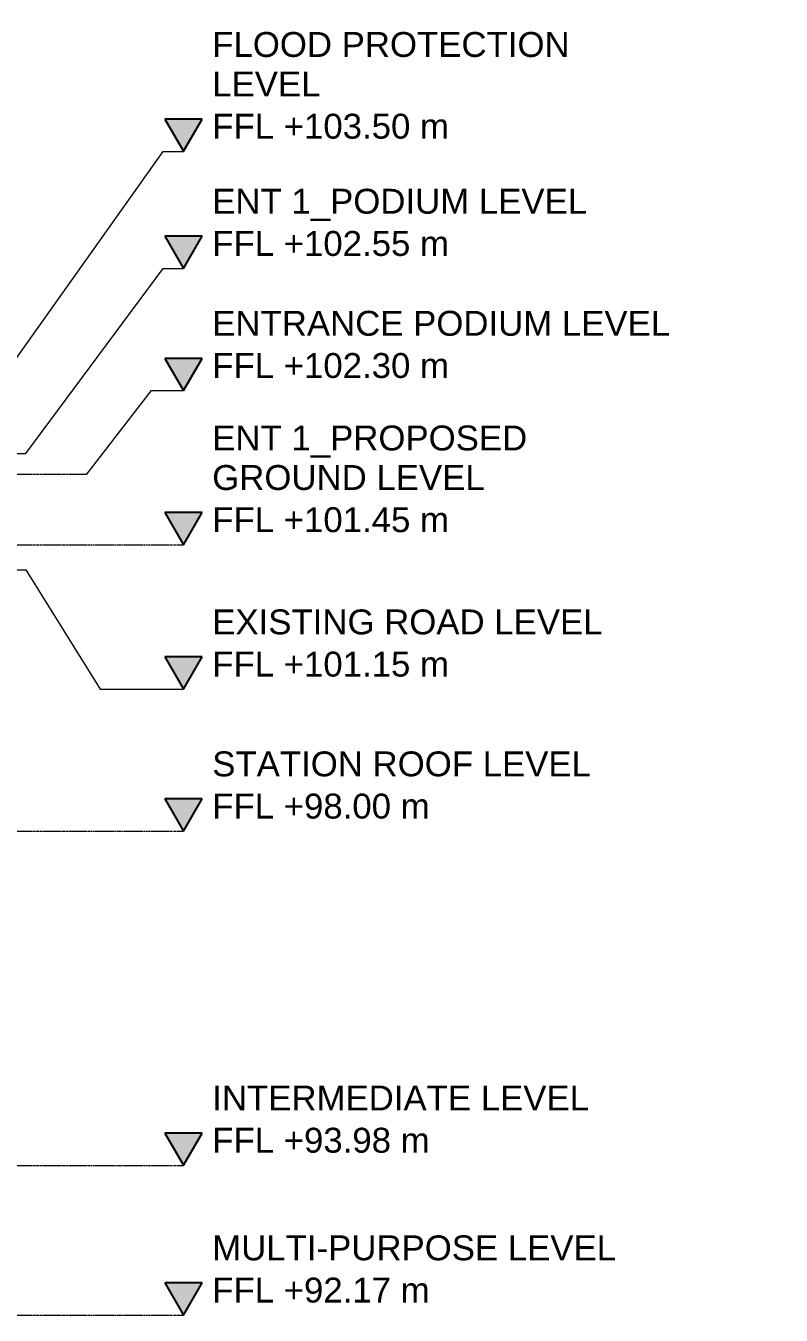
# Model space of a CAD drawing. Header units: millimetres. Extents: x -153298 to 620751, y -313239 to 250031.
# Drawn here: x 142186 to 151290, y -304277 to -288744 of the extents above; entities that cross this region are included whole.
import ezdxf

# ---------------------------------------------------------------- set-up
doc = ezdxf.new("R2010")
doc.units = ezdxf.units.MM
doc.linetypes.add('Centre', pattern=[31.75, 6.35, -4.7625, 15.875, -4.7625])
doc.layers.add('A-FLOR-LEVL', color=3, linetype='Continuous', lineweight=35)
doc.styles.add('Arial_2', font='arial.ttf', dxfattribs={"height": 3})

# ---------------------------------------------------------------- blocks, each defined once
blk = doc.blocks.new('Level - ARC - Level-3654792-2120-01 ENTRANCE 1 SECTION A')
at = {"layer": 'A-FLOR-LEVL', "lineweight": 9}
blk.add_hatch(color=256, dxfattribs=at).paths.add_polyline_path([(-838939, 98389), (-839163, 98001), (-839388, 98389)])
at = {"layer": 'A-FLOR-LEVL', "lineweight": 25}
for p, q in [((-838939, 98389), (-839388, 98389)), ((-839388, 98389), (-839163, 98001)), ((-839163, 98001), (-838939, 98389))]:
    blk.add_line(p, q, dxfattribs=at)

msp = doc.modelspace()

# ---------------------------------------------------------------- linework, layer by layer
at = {"layer": 'A-FLOR-LEVL', "lineweight": 9}
for p, q in [((141931.8544, -292946.753), (143841.1109, -290256.5366)), ((143841.1109, -290256.5366), (144086.7932, -290256.5366)), ((142186.1125, -293896.753), (143841.1109, -291669.1123)), ((143841.1109, -291669.1123), (144086.7932, -291669.1123)), ((142923.7915, -294146.753), (143699.4273, -293139.3572)), ((143699.4273, -293139.3572), (144086.7932, -293139.3572)), ((142186.1125, -295296.753), (143081.8824, -296736.4464)), ((143081.8824, -296736.4464), (144086.7932, -296736.4464))]:
    msp.add_line(p, q, dxfattribs=at)
at = {"layer": 'A-FLOR-LEVL', "linetype": 'Centre', "lineweight": 9}
for p, q in [((80346.0738, -293896.753), (142186.1125, -293896.753)), ((80346.0738, -294146.753), (142923.7915, -294146.753)), ((80346.0738, -294996.753), (144086.7932, -294996.753)), ((80346.0738, -295296.753), (142186.1125, -295296.753)), ((80346.0738, -298446.753), (144086.7932, -298446.753)), ((80346.0738, -302471.753), (144086.7932, -302471.753)), ((80346.0738, -304276.753), (144086.7932, -304276.753))]:
    msp.add_line(p, q, dxfattribs=at)

# ---------------------------------------------------------------- block references
at = {"layer": 'A-FLOR-LEVL', "lineweight": 25}
for p in [(983250.2539, -388256.5366), (983250.2539, -389669.1123), (983250.2539, -391139.3572), (983250.2539, -392996.753), (983250.2539, -394736.4464), (983250.2539, -396446.753), (983250.2539, -400471.753), (983250.2539, -402276.753)]:
    msp.add_blockref('Level - ARC - Level-3654792-2120-01 ENTRANCE 1 SECTION A', p, dxfattribs=at)

# ---------------------------------------------------------------- texts
at = {"layer": 'A-FLOR-LEVL', "lineweight": 9, "char_height": 300, "attachment_point": 1, "style": 'Arial_2', "bg_fill": 3, "box_fill_scale": 1.25, "bg_fill_color": 256, "bg_fill_true_color": 13158600, "bg_fill_transparency": 0}
for s, insert, width in [('FLOOD PROTECTION', (144433.1186, -288819.127), 5299.154375), ('ENT 1_PODIUM LEVEL', (144433.1186, -290707.7028), 5563.71125), ('ENTRANCE PODIUM LEVEL', (144433.1186, -292177.9477), 6782.27625), ('ENT 1_PROPOSED', (144433.1186, -293559.3434), 4673.838125), ('EXISTING ROAD LEVEL', (144433.1186, -295775.0368), 5780.166875), ('STATION ROOF LEVEL', (144433.1186, -297485.3434), 5627.84625), ('INTERMEDIATE LEVEL', (144433.1186, -301510.3434), 5595.77875), ('MULTI-PURPOSE LEVEL', (144433.1186, -303315.3434), 5988.605625)]:
    msp.add_mtext(s, dxfattribs=dict(at, insert=insert, width=width))

# ---------------------------------------------------------------- next in the draw order: texts
for s, insert, width in [('LEVEL', (144433.1186, -289295.377), 1611.391875), ('FFL +102.55 m', (144433.1186, -291216.2166), 3527.425), ('FFL +102.30 m', (144433.1186, -292686.4615), 3527.425), ('GROUND LEVEL', (144433.1186, -294035.5934), 4032.488125), ('FFL +101.15 m', (144433.1186, -296283.5506), 3527.425), ('FFL +98.00 m', (144433.1186, -297993.8572), 3238.8175), ('FFL +93.98 m', (144433.1186, -302018.8572), 3238.8175), ('FFL +92.17 m', (144433.1186, -303823.8572), 3238.8175)]:
    msp.add_mtext(s, dxfattribs=dict(at, insert=insert, width=width))

# ---------------------------------------------------------------- next in the draw order: texts
at = {"layer": 'A-FLOR-LEVL', "lineweight": 9, "char_height": 300, "width": 3527.425, "attachment_point": 1, "style": 'Arial_2', "bg_fill": 3, "box_fill_scale": 1.25, "bg_fill_color": 256, "bg_fill_true_color": 13158600, "bg_fill_transparency": 0}
for s, insert in [('FFL +103.50 m', (144433.1186, -289803.6408)), ('FFL +101.45 m', (144433.1186, -294543.8572))]:
    msp.add_mtext(s, dxfattribs=dict(at, insert=insert))

doc.saveas('drawing.dxf')
